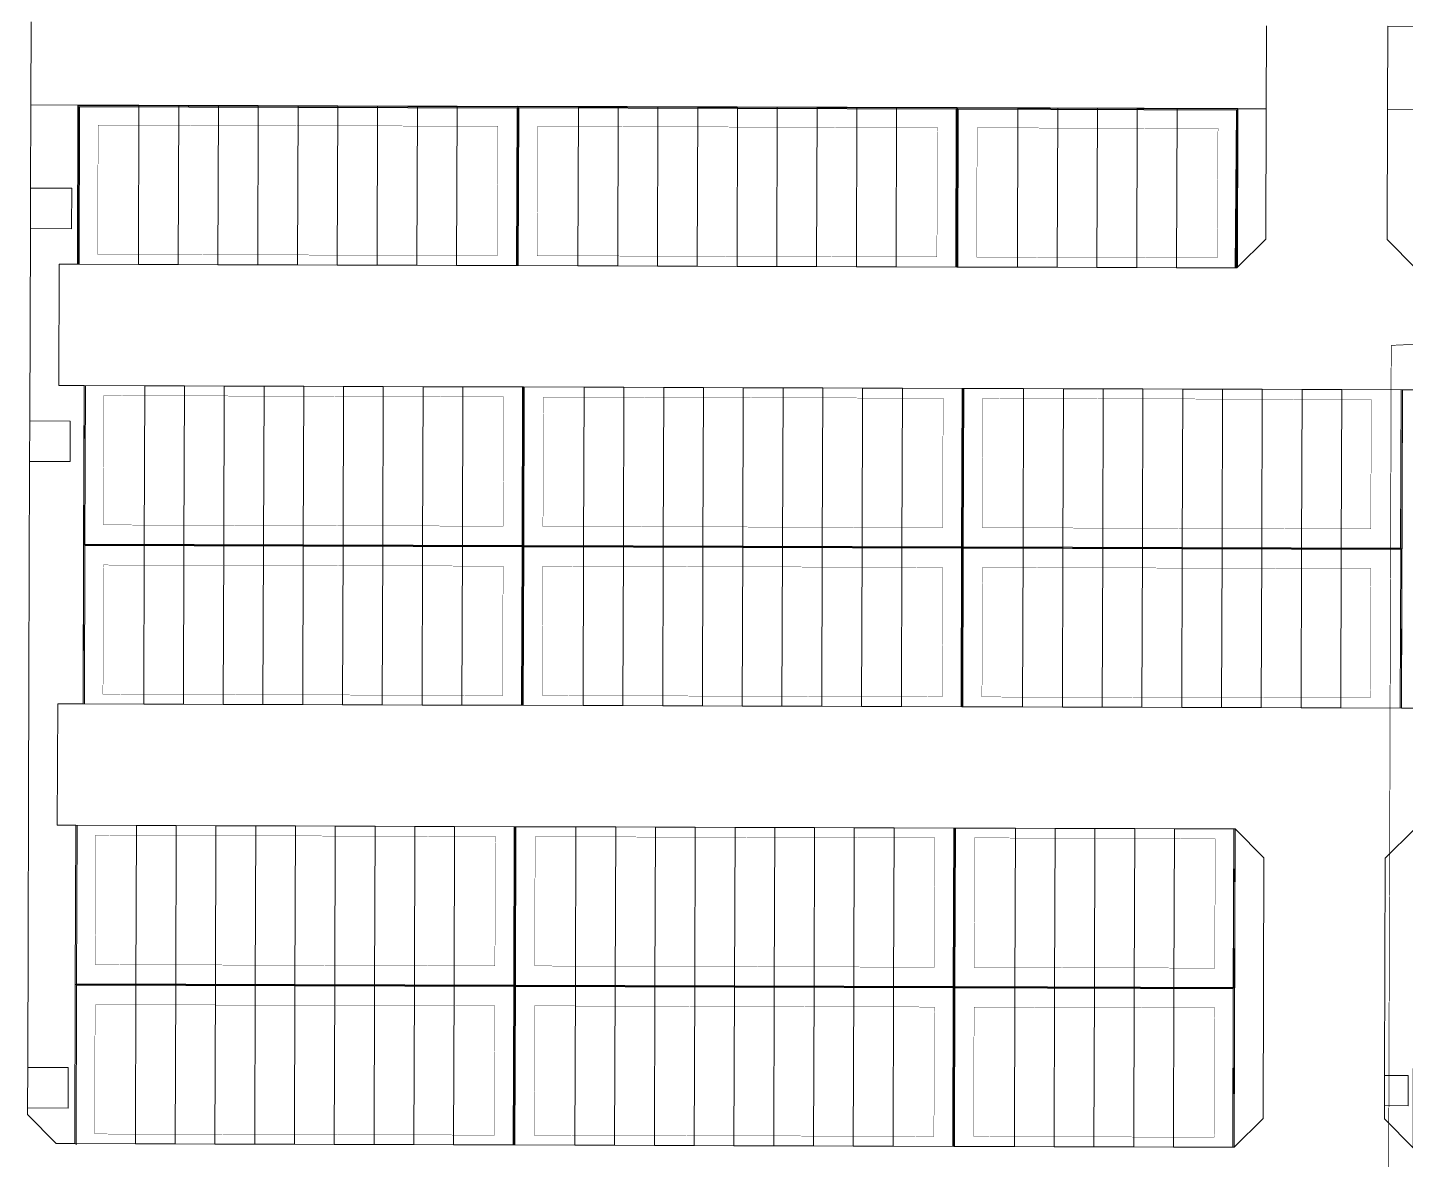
# Model space of a CAD drawing. Header units: centimetres. Extents: x -6122352 to 6876996, y -1694241 to 2592194.
# Drawn here: x -119726 to 88136, y 226499 to 397175 of the extents above; entities that cross this region are included whole.
import ezdxf

# ---------------------------------------------------------------- set-up
doc = ezdxf.new("R2010")
doc.units = ezdxf.units.CM
doc.header["$MEASUREMENT"] = 0
doc.linetypes.add('XR-AR-END-SETTING OUT PLAN$0$23261-XR-AR-SI-GF$0$HIDDEN', pattern=[0.375, 0.25, -0.125])
for name, color, linetype, lineweight, true_color in [('08-Compound Wall-2', 6, 'Continuous', 25, 0xff00ff), ('23585-XR-AR-DAMAC PLOT LIMITS$0$1-End units', 7, 'Continuous', 5, 0xf8991e), ('23585-XR-AR-DAMAC PLOT LIMITS$0$1-Open Space', 7, 'Continuous', 5, 0x90cf5a), ('23585-XR-AR-DAMAC PLOT LIMITS$0$1-Utility', 7, 'Continuous', 5, 0x8db1ff)]:
    doc.layers.add(name, color=color, linetype=linetype, lineweight=lineweight, true_color=true_color)
for name, color, linetype, lineweight in [('23585-XR-AR-BOUNDARY WALLS AND SETBACKS$0$A-WALL-PPHT', 7, 'Continuous', 5), ('23585-XR-AR-DAMAC PLOT LIMITS$0$1-Mid units', 41, 'Continuous', 5), ('A-ANNO-TEXT', 3, 'Continuous', 25)]:
    doc.layers.add(name, color=color, linetype=linetype, lineweight=lineweight)
doc.layers.add('23585-XR-AR-BOUNDARY WALLS AND SETBACKS$0$setback', color=7, linetype='XR-AR-END-SETTING OUT PLAN$0$23261-XR-AR-SI-GF$0$HIDDEN')
doc.layers.add('@MI-REF LAYER', color=7, linetype='Continuous')
doc.layers.add('23585-XR-AR-DAMAC PLOT LIMITS$0$D-Phase New', color=7, linetype='Continuous', true_color=0x000080)

# ---------------------------------------------------------------- blocks, each defined once
blk = doc.blocks.new('23585-XR-AR-BOUNDARY WALLS AND SETBACKS')
at = {"layer": '08-Compound Wall-2'}
for points in [[(496167.9, 2769186.88), (496150.31, 2769203.21), (496121.54, 2769172)], [(496167.77, 2769186.74), (496150.33, 2769202.93), (496121.83, 2769172.01), (496139.32, 2769155.88)], [(496121.61, 2769172.07), (496076.61, 2769123.25), (496076.61, 2769123.25)], [(496139.19, 2769155.73), (496121.69, 2769171.87), (496076.89, 2769123.26), (496094.39, 2769107.13)], [(496170.89, 2769127.87), (496153.32, 2769144.07)], [(496171.03, 2769128.01), (496153.46, 2769144.21)], [(496188.75, 2769111.68), (496171.18, 2769127.88)], [(496188.62, 2769111.53), (496171.04, 2769127.73)], [(496049.38, 2769058.31), (496031.74, 2769074.58), (496076.67, 2769123.33)], [(496049.52, 2769058.46), (496032.02, 2769074.59), (496076.75, 2769123.12)], [(496076.75, 2769123.12), (496094.25, 2769106.99)], [(496218.94, 2769082.17), (496201.37, 2769098.37)], [(496219.08, 2769082.32), (496201.5, 2769098.51)], [(496125.96, 2769079.12), (496108.39, 2769095.32)], [(496126.09, 2769079.27), (496108.52, 2769095.47)], [(496236.8, 2769065.98), (496219.22, 2769082.18)], [(496236.66, 2769065.83), (496219.09, 2769082.03)], [(496143.68, 2769062.78), (496126.11, 2769078.98)], [(496143.81, 2769062.93), (496126.24, 2769079.13)], [(496174, 2769033.42), (496156.43, 2769049.62)], [(496174.14, 2769033.57), (496156.57, 2769049.77)], [(496191.72, 2769017.09), (496174.15, 2769033.28)], [(496191.86, 2769017.23), (496174.29, 2769033.43)]]:
    blk.add_lwpolyline(points, dxfattribs=at)
at = {"layer": '23585-XR-AR-BOUNDARY WALLS AND SETBACKS$0$A-WALL-PPHT'}
for p, q in [((496198.19, 2769192.74), (496215.76, 2769176.54)), ((496198.33, 2769192.89), (496233.62, 2769160.36)), ((496215.76, 2769176.54), (496171.03, 2769128.01)), ((496215.91, 2769176.41), (496171.18, 2769127.88)), ((496215.91, 2769176.41), (496233.48, 2769160.21)), ((496170.89, 2769127.87), (496126.09, 2769079.27)), ((496229.97, 2769129.4), (496247.54, 2769113.2)), ((496229.97, 2769129.4), (496265.26, 2769096.86)), ((496230.11, 2769129.54), (496265.4, 2769097.01)), ((496171.04, 2769127.73), (496126.24, 2769079.13)), ((496247.54, 2769113.2), (496219.08, 2769082.32)), ((496247.69, 2769113.06), (496219.22, 2769082.18)), ((496247.69, 2769113.06), (496265.26, 2769096.86)), ((496218.94, 2769082.17), (496174.14, 2769033.57)), ((496219.09, 2769082.03), (496174.29, 2769033.43)), ((496125.96, 2769079.12), (496081.23, 2769030.59)), ((496126.11, 2769078.98), (496081.37, 2769030.46)), ((496063.65, 2769046.79), (496081.23, 2769030.59)), ((496063.52, 2769046.64), (496098.81, 2769014.11)), ((496174, 2769033.42), (496129.27, 2768984.89)), ((496174.15, 2769033.28), (496129.42, 2768984.76)), ((496081.37, 2769030.46), (496098.95, 2769014.26)), ((496111.7, 2769001.09), (496129.27, 2768984.89)), ((496147.14, 2768968.42), (496129.42, 2768984.76))]:
    blk.add_line(p, q, dxfattribs=at)
at = {"layer": '23585-XR-AR-BOUNDARY WALLS AND SETBACKS$0$setback', "ltscale": 40, "const_width": 0.05}
for points in [[(496140.19, 2769159.03), (496125.85, 2769172.25), (496150.48, 2769198.97), (496164.77, 2769185.7)], [(496156.51, 2769145.34), (496170.86, 2769132.11), (496210.57, 2769175.19), (496196.23, 2769188.41)], [(496189.63, 2769114.82), (496175.28, 2769128.05), (496214.97, 2769171.14), (496229.31, 2769157.92)], [(496095.25, 2769110.28), (496136.12, 2769154.62), (496121.78, 2769167.84), (496080.91, 2769123.5)], [(496111.59, 2769096.58), (496152.46, 2769140.92), (496166.8, 2769127.7), (496125.93, 2769083.36)], [(496204.55, 2769099.65), (496218.91, 2769086.41), (496243.51, 2769113.1), (496229.17, 2769126.32)], [(496144.7, 2769066.07), (496185.55, 2769110.42), (496171.21, 2769123.63), (496130.35, 2769079.28)], [(496050.31, 2769061.53), (496035.98, 2769074.75), (496076.85, 2769119.09), (496091.18, 2769105.87)], [(496237.68, 2769069.12), (496223.32, 2769082.35), (496247.92, 2769109.04), (496262.26, 2769095.83)], [(496159.64, 2769050.88), (496200.5, 2769095.22), (496214.84, 2769082), (496173.97, 2769037.67)], [(496107.52, 2769092.17), (496121.86, 2769078.95), (496080.99, 2769034.62), (496066.65, 2769047.83)], [(496192.74, 2769020.37), (496233.6, 2769064.72), (496219.26, 2769077.94), (496178.4, 2769033.59)], [(496140.63, 2769061.66), (496126.29, 2769074.87), (496085.43, 2769030.52), (496099.77, 2769017.31)], [(496155.57, 2769046.47), (496169.91, 2769033.25), (496129.04, 2768988.92), (496114.7, 2769002.13)], [(496188.68, 2769015.96), (496174.33, 2769029.17), (496133.48, 2768984.82), (496147.82, 2768971.61)]]:
    blk.add_lwpolyline(points, close=True, dxfattribs=at)
blk = doc.blocks.new('A$C9d9485f6')
at = {"layer": 'A-ANNO-TEXT', "rotation": 312.4881850805905}
blk.add_blockref('23585-XR-AR-BOUNDARY WALLS AND SETBACKS', (-2377088.53, -1504219.25), dxfattribs=at)
blk = doc.blocks.new('23585-XR-AR-DAMAC PLOT LIMITS')
at = {"layer": '23585-XR-AR-DAMAC PLOT LIMITS$0$1-End units', "color": 251, "true_color": 0x636466}
for points in [[(496150.31, 2769203.21), (496167.9, 2769187.01), (496167.9, 2769186.88), (496161.72, 2769180.18), (496144.08, 2769196.45)], [(496198.33, 2769192.89), (496215.97, 2769176.62), (496209.77, 2769169.89), (496192.12, 2769186.16)], [(496127.81, 2769178.8), (496145.46, 2769162.54), (496139.26, 2769155.81), (496121.61, 2769172.07)], [(496215.97, 2769176.62), (496233.62, 2769160.36), (496227.42, 2769153.63), (496209.77, 2769169.89)], [(496121.61, 2769172.07), (496139.26, 2769155.81), (496133.06, 2769149.08), (496115.41, 2769165.35)], [(496159.59, 2769150.87), (496177.24, 2769134.6), (496171.04, 2769127.87), (496153.39, 2769144.14)], [(496153.39, 2769144.14), (496171.04, 2769127.87), (496164.83, 2769121.15), (496147.19, 2769137.41)], [(496177.24, 2769134.6), (496194.88, 2769118.33), (496188.68, 2769111.61), (496171.04, 2769127.87)], [(496082.88, 2769130.05), (496100.52, 2769113.79), (496094.32, 2769107.06), (496076.67, 2769123.33)], [(496171.04, 2769127.87), (496188.68, 2769111.61), (496182.48, 2769104.88), (496164.83, 2769121.15)], [(496247.75, 2769113.28), (496241.55, 2769106.55), (496223.9, 2769122.82), (496230.11, 2769129.54)], [(496076.67, 2769123.33), (496094.32, 2769107.06), (496088.12, 2769100.33), (496070.47, 2769116.6)], [(496265.4, 2769097.01), (496259.2, 2769090.28), (496241.55, 2769106.55), (496247.75, 2769113.28)], [(496207.64, 2769105.17), (496225.28, 2769088.9), (496219.08, 2769082.17), (496201.44, 2769098.44)], [(496114.65, 2769102.12), (496132.3, 2769085.85), (496126.1, 2769079.13), (496108.45, 2769095.39)], [(496219.08, 2769082.17), (496212.88, 2769075.45), (496195.23, 2769091.71), (496201.44, 2769098.44)], [(496126.1, 2769079.13), (496119.9, 2769072.4), (496102.25, 2769088.66), (496108.45, 2769095.39)], [(496225.28, 2769088.9), (496242.93, 2769072.64), (496236.73, 2769065.91), (496219.08, 2769082.17)], [(496132.3, 2769085.85), (496149.95, 2769069.59), (496143.75, 2769062.86), (496126.1, 2769079.13)], [(496219.08, 2769082.17), (496236.73, 2769065.91), (496230.53, 2769059.18), (496212.88, 2769075.45)], [(496037.94, 2769081.31), (496055.59, 2769065.04), (496049.38, 2769058.31), (496031.74, 2769074.58)], [(496126.1, 2769079.13), (496143.75, 2769062.86), (496137.54, 2769056.13), (496119.9, 2769072.4)], [(496180.35, 2769040.15), (496174.15, 2769033.43), (496156.5, 2769049.69), (496162.7, 2769056.42)], [(496069.72, 2769053.37), (496087.36, 2769037.1), (496081.16, 2769030.38), (496063.52, 2769046.64)], [(496174.15, 2769033.43), (496167.94, 2769026.7), (496150.3, 2769042.97), (496156.5, 2769049.69)], [(496180.35, 2769040.15), (496197.99, 2769023.89), (496191.79, 2769017.16), (496174.15, 2769033.43)], [(496087.36, 2769037.1), (496105.01, 2769020.84), (496098.81, 2769014.11), (496081.16, 2769030.38)], [(496174.15, 2769033.43), (496191.79, 2769017.16), (496185.59, 2769010.43), (496167.94, 2769026.7)], [(496117.76, 2769007.67), (496135.41, 2768991.41), (496129.21, 2768984.68), (496111.56, 2769000.94)], [(496135.41, 2768991.41), (496153.06, 2768975.14), (496146.85, 2768968.41), (496129.21, 2768984.68)]]:
    blk.add_lwpolyline(points, close=True, dxfattribs=at)
at = {"layer": '23585-XR-AR-DAMAC PLOT LIMITS$0$1-Mid units', "color": 251, "true_color": 0x636466}
for points in [[(496144.08, 2769196.45), (496161.72, 2769180.18), (496157.66, 2769175.77), (496140.01, 2769192.04)], [(496140.01, 2769192.04), (496157.66, 2769175.77), (496153.59, 2769171.36), (496135.95, 2769187.63)], [(496135.95, 2769187.63), (496153.59, 2769171.36), (496149.52, 2769166.95), (496131.88, 2769183.21)], [(496192.12, 2769186.16), (496209.77, 2769169.89), (496205.7, 2769165.48), (496188.06, 2769181.75)], [(496131.88, 2769183.21), (496149.52, 2769166.95), (496145.46, 2769162.54), (496127.81, 2769178.8)], [(496188.06, 2769181.75), (496205.7, 2769165.48), (496201.64, 2769161.07), (496183.99, 2769177.34)], [(496183.99, 2769177.34), (496201.64, 2769161.07), (496197.57, 2769156.66), (496179.92, 2769172.93)], [(496179.92, 2769172.93), (496197.57, 2769156.66), (496193.5, 2769152.25), (496175.86, 2769168.51)], [(496209.77, 2769169.89), (496227.42, 2769153.63), (496223.35, 2769149.22), (496205.7, 2769165.48)], [(496175.86, 2769168.51), (496193.5, 2769152.25), (496189.44, 2769147.84), (496171.79, 2769164.1)], [(496115.41, 2769165.35), (496133.06, 2769149.08), (496128.99, 2769144.67), (496111.34, 2769160.94)], [(496205.7, 2769165.48), (496223.35, 2769149.22), (496219.28, 2769144.8), (496201.64, 2769161.07)], [(496171.79, 2769164.1), (496189.44, 2769147.84), (496185.37, 2769143.42), (496167.72, 2769159.69)], [(496201.64, 2769161.07), (496219.28, 2769144.8), (496215.22, 2769140.39), (496197.57, 2769156.66)], [(496111.34, 2769160.94), (496128.99, 2769144.67), (496124.92, 2769140.26), (496107.28, 2769156.52)], [(496167.72, 2769159.69), (496185.37, 2769143.42), (496181.3, 2769139.01), (496163.66, 2769155.28)], [(496107.28, 2769156.52), (496124.92, 2769140.26), (496120.86, 2769135.85), (496103.21, 2769152.11)], [(496163.66, 2769155.28), (496181.3, 2769139.01), (496177.24, 2769134.6), (496159.59, 2769150.87)], [(496197.57, 2769156.66), (496215.22, 2769140.39), (496211.15, 2769135.98), (496193.5, 2769152.25)], [(496103.21, 2769152.11), (496120.86, 2769135.85), (496116.79, 2769131.43), (496099.14, 2769147.7)], [(496193.5, 2769152.25), (496211.15, 2769135.98), (496207.08, 2769131.57), (496189.44, 2769147.84)], [(496099.14, 2769147.7), (496116.79, 2769131.43), (496112.72, 2769127.02), (496095.08, 2769143.29)], [(496189.44, 2769147.84), (496207.08, 2769131.57), (496203.02, 2769127.16), (496185.37, 2769143.42)], [(496095.08, 2769143.29), (496112.72, 2769127.02), (496108.66, 2769122.61), (496091.01, 2769138.88)], [(496185.37, 2769143.42), (496203.02, 2769127.16), (496198.95, 2769122.75), (496181.3, 2769139.01)], [(496091.01, 2769138.88), (496108.66, 2769122.61), (496104.59, 2769118.2), (496086.94, 2769134.47)], [(496181.3, 2769139.01), (496198.95, 2769122.75), (496194.88, 2769118.33), (496177.24, 2769134.6)], [(496147.19, 2769137.41), (496164.83, 2769121.15), (496160.77, 2769116.73), (496143.12, 2769133)], [(496086.94, 2769134.47), (496104.59, 2769118.2), (496100.52, 2769113.79), (496082.88, 2769130.05)], [(496143.12, 2769133), (496160.77, 2769116.73), (496156.7, 2769112.32), (496139.05, 2769128.59)], [(496139.05, 2769128.59), (496156.7, 2769112.32), (496152.63, 2769107.91), (496134.99, 2769124.18)], [(496134.99, 2769124.18), (496152.63, 2769107.91), (496148.57, 2769103.5), (496130.92, 2769119.77)], [(496223.9, 2769122.82), (496241.55, 2769106.55), (496237.48, 2769102.14), (496219.84, 2769118.4)], [(496130.92, 2769119.77), (496148.57, 2769103.5), (496144.5, 2769099.09), (496126.85, 2769115.35)], [(496164.83, 2769121.15), (496182.48, 2769104.88), (496178.41, 2769100.47), (496160.77, 2769116.73)], [(496237.48, 2769102.14), (496233.42, 2769097.73), (496215.77, 2769113.99), (496219.84, 2769118.4)], [(496070.47, 2769116.6), (496088.12, 2769100.33), (496084.05, 2769095.92), (496066.41, 2769112.19)], [(496126.85, 2769115.35), (496144.5, 2769099.09), (496140.43, 2769094.68), (496122.79, 2769110.94)], [(496160.77, 2769116.73), (496178.41, 2769100.47), (496174.35, 2769096.06), (496156.7, 2769112.32)], [(496233.42, 2769097.73), (496229.35, 2769093.31), (496211.7, 2769109.58), (496215.77, 2769113.99)], [(496066.41, 2769112.19), (496084.05, 2769095.92), (496079.99, 2769091.51), (496062.34, 2769107.78)], [(496156.7, 2769112.32), (496174.35, 2769096.06), (496170.28, 2769091.64), (496152.63, 2769107.91)], [(496122.79, 2769110.94), (496140.43, 2769094.68), (496136.37, 2769090.26), (496118.72, 2769106.53)], [(496229.35, 2769093.31), (496225.28, 2769088.9), (496207.64, 2769105.17), (496211.7, 2769109.58)], [(496062.34, 2769107.78), (496079.99, 2769091.51), (496075.92, 2769087.1), (496058.27, 2769103.36)], [(496152.63, 2769107.91), (496170.28, 2769091.64), (496166.21, 2769087.23), (496148.57, 2769103.5)], [(496118.72, 2769106.53), (496136.37, 2769090.26), (496132.3, 2769085.85), (496114.65, 2769102.12)], [(496241.55, 2769106.55), (496259.2, 2769090.28), (496255.13, 2769085.87), (496237.48, 2769102.14)], [(496058.27, 2769103.36), (496075.92, 2769087.1), (496071.85, 2769082.69), (496054.21, 2769098.95)], [(496148.57, 2769103.5), (496166.21, 2769087.23), (496162.15, 2769082.82), (496144.5, 2769099.09)], [(496237.48, 2769102.14), (496255.13, 2769085.87), (496251.06, 2769081.46), (496233.42, 2769097.73)], [(496054.21, 2769098.95), (496071.85, 2769082.69), (496067.79, 2769078.27), (496050.14, 2769094.54)], [(496144.5, 2769099.09), (496162.15, 2769082.82), (496158.08, 2769078.41), (496140.43, 2769094.68)], [(496233.42, 2769097.73), (496251.06, 2769081.46), (496247, 2769077.05), (496229.35, 2769093.31)], [(496050.14, 2769094.54), (496067.79, 2769078.27), (496063.72, 2769073.86), (496046.07, 2769090.13)], [(496140.43, 2769094.68), (496158.08, 2769078.41), (496154.01, 2769074), (496136.37, 2769090.26)], [(496229.35, 2769093.31), (496247, 2769077.05), (496242.93, 2769072.64), (496225.28, 2769088.9)], [(496195.23, 2769091.71), (496212.88, 2769075.45), (496208.81, 2769071.04), (496191.17, 2769087.3)], [(496046.07, 2769090.13), (496063.72, 2769073.86), (496059.65, 2769069.45), (496042.01, 2769085.72)], [(496102.25, 2769088.66), (496119.9, 2769072.4), (496115.83, 2769067.99), (496098.18, 2769084.25)], [(496136.37, 2769090.26), (496154.01, 2769074), (496149.95, 2769069.59), (496132.3, 2769085.85)], [(496208.81, 2769071.04), (496204.75, 2769066.62), (496187.1, 2769082.89), (496191.17, 2769087.3)], [(496042.01, 2769085.72), (496059.65, 2769069.45), (496055.59, 2769065.04), (496037.94, 2769081.31)], [(496098.18, 2769084.25), (496115.83, 2769067.99), (496111.76, 2769063.57), (496094.12, 2769079.84)], [(496204.75, 2769066.62), (496200.68, 2769062.21), (496183.03, 2769078.48), (496187.1, 2769082.89)], [(496094.12, 2769079.84), (496111.76, 2769063.57), (496107.7, 2769059.16), (496090.05, 2769075.43)], [(496200.68, 2769062.21), (496196.61, 2769057.8), (496178.97, 2769074.07), (496183.03, 2769078.48)], [(496090.05, 2769075.43), (496107.7, 2769059.16), (496103.63, 2769054.75), (496085.98, 2769071.02)], [(496196.61, 2769057.8), (496192.55, 2769053.39), (496174.9, 2769069.66), (496178.97, 2769074.07)], [(496212.88, 2769075.45), (496230.53, 2769059.18), (496226.46, 2769054.77), (496208.81, 2769071.04)], [(496119.9, 2769072.4), (496137.54, 2769056.13), (496133.48, 2769051.72), (496115.83, 2769067.99)], [(496085.98, 2769071.02), (496103.63, 2769054.75), (496099.56, 2769050.34), (496081.92, 2769066.61)], [(496192.55, 2769053.39), (496188.48, 2769048.98), (496170.83, 2769065.24), (496174.9, 2769069.66)], [(496208.81, 2769071.04), (496226.46, 2769054.77), (496222.39, 2769050.36), (496204.75, 2769066.62)], [(496115.83, 2769067.99), (496133.48, 2769051.72), (496129.41, 2769047.31), (496111.76, 2769063.57)], [(496081.92, 2769066.61), (496099.56, 2769050.34), (496095.5, 2769045.93), (496077.85, 2769062.19)], [(496204.75, 2769066.62), (496222.39, 2769050.36), (496218.33, 2769045.95), (496200.68, 2769062.21)], [(496111.76, 2769063.57), (496129.41, 2769047.31), (496125.34, 2769042.9), (496107.7, 2769059.16)], [(496188.48, 2769048.98), (496184.41, 2769044.57), (496166.77, 2769060.83), (496170.83, 2769065.24)], [(496077.85, 2769062.19), (496095.5, 2769045.93), (496091.43, 2769041.52), (496073.78, 2769057.78)], [(496200.68, 2769062.21), (496218.33, 2769045.95), (496214.26, 2769041.53), (496196.61, 2769057.8)], [(496184.41, 2769044.57), (496180.35, 2769040.15), (496162.7, 2769056.42), (496166.77, 2769060.83)], [(496073.78, 2769057.78), (496091.43, 2769041.52), (496087.36, 2769037.1), (496069.72, 2769053.37)], [(496107.7, 2769059.16), (496125.34, 2769042.9), (496121.28, 2769038.48), (496103.63, 2769054.75)], [(496196.61, 2769057.8), (496214.26, 2769041.53), (496210.19, 2769037.12), (496192.55, 2769053.39)], [(496103.63, 2769054.75), (496121.28, 2769038.48), (496117.21, 2769034.07), (496099.56, 2769050.34)], [(496192.55, 2769053.39), (496210.19, 2769037.12), (496206.13, 2769032.71), (496188.48, 2769048.98)], [(496099.56, 2769050.34), (496117.21, 2769034.07), (496113.14, 2769029.66), (496095.5, 2769045.93)], [(496188.48, 2769048.98), (496206.13, 2769032.71), (496202.06, 2769028.3), (496184.41, 2769044.57)], [(496095.5, 2769045.93), (496113.14, 2769029.66), (496109.08, 2769025.25), (496091.43, 2769041.52)], [(496150.3, 2769042.97), (496167.94, 2769026.7), (496163.88, 2769022.29), (496146.23, 2769038.55)], [(496184.41, 2769044.57), (496202.06, 2769028.3), (496197.99, 2769023.89), (496180.35, 2769040.15)], [(496091.43, 2769041.52), (496109.08, 2769025.25), (496105.01, 2769020.84), (496087.36, 2769037.1)], [(496163.88, 2769022.29), (496159.81, 2769017.88), (496142.16, 2769034.14), (496146.23, 2769038.55)], [(496159.81, 2769017.88), (496155.74, 2769013.46), (496138.1, 2769029.73), (496142.16, 2769034.14)], [(496155.74, 2769013.46), (496151.68, 2769009.05), (496134.03, 2769025.32), (496138.1, 2769029.73)], [(496167.94, 2769026.7), (496185.59, 2769010.43), (496181.52, 2769006.02), (496163.88, 2769022.29)], [(496151.68, 2769009.05), (496147.61, 2769004.64), (496129.96, 2769020.91), (496134.03, 2769025.32)], [(496163.88, 2769022.29), (496181.52, 2769006.02), (496177.46, 2769001.61), (496159.81, 2769017.88)], [(496147.61, 2769004.64), (496143.54, 2769000.23), (496125.9, 2769016.5), (496129.96, 2769020.91)], [(496159.81, 2769017.88), (496177.46, 2769001.61), (496173.39, 2768997.2), (496155.74, 2769013.46)], [(496125.9, 2769016.5), (496143.54, 2769000.23), (496139.48, 2768995.82), (496121.83, 2769012.08)], [(496155.74, 2769013.46), (496173.39, 2768997.2), (496169.32, 2768992.79), (496151.68, 2769009.05)], [(496139.48, 2768995.82), (496135.41, 2768991.41), (496117.76, 2769007.67), (496121.83, 2769012.08)], [(496151.68, 2769009.05), (496169.32, 2768992.79), (496165.26, 2768988.37), (496147.61, 2769004.64)], [(496147.61, 2769004.64), (496165.26, 2768988.37), (496161.19, 2768983.96), (496143.54, 2769000.23)], [(496143.54, 2769000.23), (496161.19, 2768983.96), (496157.12, 2768979.55), (496139.48, 2768995.82)], [(496139.48, 2768995.82), (496157.12, 2768979.55), (496153.06, 2768975.14), (496135.41, 2768991.41)]]:
    blk.add_lwpolyline(points, close=True, dxfattribs=at)
at = {"layer": '23585-XR-AR-DAMAC PLOT LIMITS$0$1-Open Space', "color": 251, "true_color": 0x636466}
for points in [[(496170.42, 2769225.02), (496165.61, 2769219.8), (496156.41, 2769228.28), (496161.22, 2769233.5)], [(496144.01, 2769214.82), (496153.2, 2769206.35), (496150.31, 2769203.21), (496144.08, 2769196.45), (496140.01, 2769192.04), (496135.95, 2769187.63), (496131.88, 2769183.21), (496127.81, 2769178.8), (496121.61, 2769172.07), (496115.41, 2769165.35), (496111.34, 2769160.94), (496107.28, 2769156.52), (496103.21, 2769152.11), (496099.14, 2769147.7), (496095.08, 2769143.29), (496091.01, 2769138.88), (496086.94, 2769134.47), (496082.88, 2769130.05), (496076.67, 2769123.33), (496070.47, 2769116.6), (496066.41, 2769112.19), (496062.34, 2769107.78), (496058.27, 2769103.36), (496054.21, 2769098.95), (496050.14, 2769094.54), (496046.07, 2769090.13), (496042.01, 2769085.72), (496037.94, 2769081.31), (496031.74, 2769074.58), (496026.88, 2769069.31), (496017.68, 2769077.79)]]:
    blk.add_lwpolyline(points, dxfattribs=at)
for points in [[(496170.42, 2769225.02), (496188.07, 2769208.76), (496186.2, 2769206.74), (496180.05, 2769206.49), (496165.61, 2769219.8)], [(496167.9, 2769187.01), (496150.31, 2769203.21), (496153.2, 2769206.35), (496167.65, 2769193.03)], [(496218.01, 2769178.83), (496235.65, 2769162.56), (496233.62, 2769160.36), (496215.97, 2769176.62), (496198.33, 2769192.89), (496200.36, 2769195.09)], [(496268.19, 2769135.44), (496266.05, 2769133.13), (496283.7, 2769116.86), (496277.55, 2769116.61), (496276.08, 2769117.97), (496278.51, 2769120.6), (496275.15, 2769123.7), (496272.72, 2769121.06), (496248.66, 2769143.25), (496248.41, 2769149.4), (496250.54, 2769151.71)], [(496265.4, 2769097.01), (496247.75, 2769113.28), (496230.11, 2769129.54), (496236.25, 2769129.79), (496265.15, 2769103.16)], [(496063.52, 2769046.64), (496081.16, 2769030.38), (496098.81, 2769014.11), (496096.22, 2769011.3), (496109.68, 2768998.9), (496111.56, 2769000.94), (496129.21, 2768984.68), (496146.85, 2768968.41), (496144.97, 2768966.37), (496138.82, 2768966.12), (496138.09, 2768966.79), (496142.24, 2768971.29), (496137.76, 2768975.43), (496133.6, 2768970.93), (496090.08, 2769011.05), (496066.4, 2769032.88), (496070.53, 2769037.36), (496066.05, 2769041.5), (496061.92, 2769037.01), (496040.59, 2769056.67), (496044.8, 2769061.24), (496040.32, 2769065.37), (496036.11, 2769060.8), (496026.88, 2769069.31), (496031.74, 2769074.58), (496049.38, 2769058.31), (496047.47, 2769056.24), (496060.93, 2769043.84)]]:
    blk.add_lwpolyline(points, close=True, dxfattribs=at)
at = {"layer": '23585-XR-AR-DAMAC PLOT LIMITS$0$1-Utility', "color": 251, "true_color": 0x636466}
for points in [[(496275.15, 2769123.7), (496278.51, 2769120.6), (496276.08, 2769117.97), (496272.72, 2769121.06)], [(496044.8, 2769061.24), (496040.59, 2769056.67), (496036.11, 2769060.8), (496040.32, 2769065.37)], [(496070.53, 2769037.36), (496066.4, 2769032.88), (496061.92, 2769037.01), (496066.05, 2769041.5)], [(496137.76, 2768975.43), (496142.24, 2768971.29), (496138.09, 2768966.79), (496133.6, 2768970.93)]]:
    blk.add_lwpolyline(points, close=True, dxfattribs=at)
at = {"layer": '23585-XR-AR-DAMAC PLOT LIMITS$0$D-Phase New', "color": 8, "const_width": 0.1}
blk.add_lwpolyline([(496366.34, 2769035.68), (496192.24, 2769196.16, -0.049904), (496746.31, 2769775.07)], format="xyb", dxfattribs=at)
blk.add_lwpolyline([(496900.1, 2769610.96), (496921.28, 2769621.25), (496936.56, 2769633.58), (496885.44, 2769737.97), (496874.35, 2769760.79), (496832.05, 2769846.37, 0.006928), (496746.31, 2769775.07, 0.049904), (496192.24, 2769196.16), (496366.34, 2769035.68), (496464.74, 2769146.2), (496601.21, 2769277.62), (496681.41, 2769354.87), (496699.47, 2769372.26), (496774.4, 2769438.43), (496894.23, 2769525.45), (496932.27, 2769551.82, -0.033948)], format="xyb", close=True, dxfattribs=at)
blk = doc.blocks.new('A$Cf093b529')
at = {"layer": 'A-ANNO-TEXT'}
blk.add_blockref('23585-XR-AR-DAMAC PLOT LIMITS', (-495391.99, -2768603.44), dxfattribs=at)

msp = doc.modelspace()

# ---------------------------------------------------------------- block references
at = {"layer": '@MI-REF LAYER', "xscale": 1000, "yscale": 1000, "zscale": 1000}
msp.add_blockref('A$C9d9485f6', (-23958.95046, 48155.57226), dxfattribs=at)
at = {"layer": '@MI-REF LAYER', "xscale": 1000, "yscale": 1000, "zscale": 1000, "rotation": 312.4882903633292}
msp.add_blockref('A$Cf093b529', (-891608.73293, 539022.72011), dxfattribs=at)

doc.saveas('drawing.dxf')
